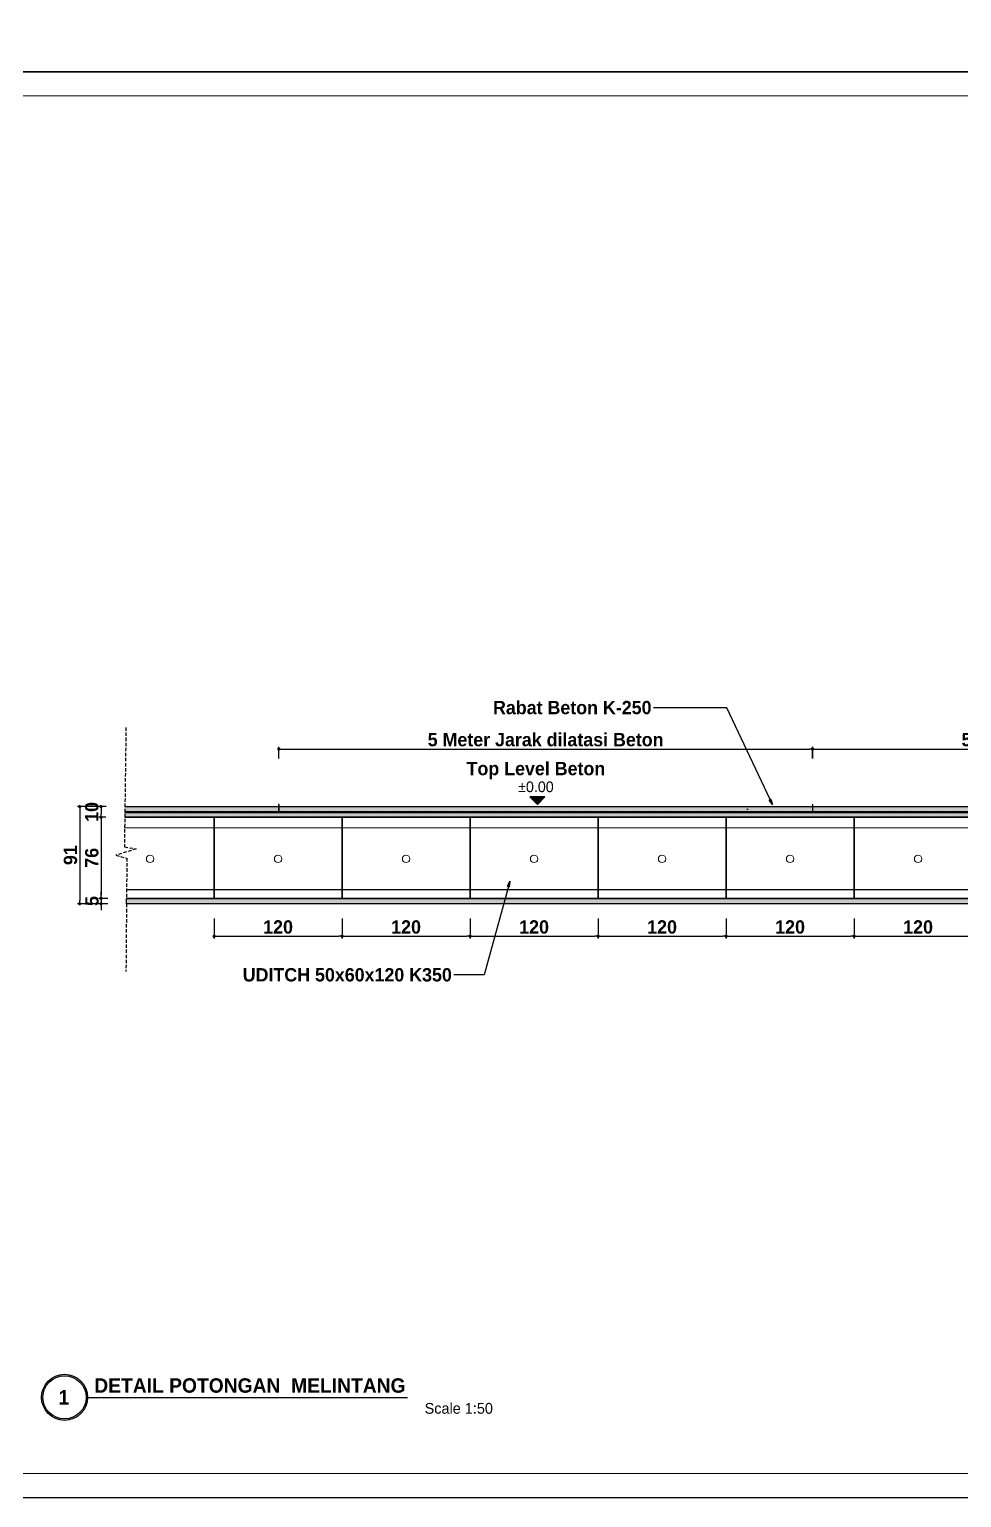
# Model space of a CAD drawing. Header units: centimetres. Extents: x -292707 to 138715, y -53922 to 66277.
# Drawn here: x 14682 to 15556, y -13009 to -11632 of the extents above; entities that cross this region are included whole.
import ezdxf
from ezdxf import colors
from ezdxf.entities.mleader import LeaderData, LeaderLine
from ezdxf.math import Vec2, Vec3

# ---------------------------------------------------------------- set-up
doc = ezdxf.new("R2010")
doc.units = ezdxf.units.CM
doc.linetypes.add('HIDDEN', pattern=[9.525, 6.35, -3.175])
for name, color, linetype in [('A-ALINE-3', 111, 'Continuous'), ('A-ALINE-4', 113, 'Continuous'), ('A-ALINE-7', 119, 'Continuous'), ('A-ANNOTATION', 144, 'Continuous'), ('A-DIM', 157, 'Continuous'), ('A-TEXT', 254, 'Continuous')]:
    doc.layers.add(name, color=color, linetype=linetype)
for name, color, linetype, lineweight, true_color in [('A-FILL-1', 250, 'Continuous', 0, 0x333333), ('A-FILL-2', 7, 'Continuous', 0, 0x4d4d4d), ('A-FILL-3', 7, 'Continuous', 0, 0x666666), ('A-FILL-7', 7, 'Continuous', 0, 0xcccccc)]:
    doc.layers.add(name, color=color, linetype=linetype, lineweight=lineweight, true_color=true_color)
doc.styles.add('Scale 50', font='GOTHICB.TTF', dxfattribs={"height": 12.5})
doc.styles.add('Scale 80', font='GOTHICB.TTF', dxfattribs={"height": 20})
doc.dimstyles.new('Scale 50', dxfattribs={"dimscale": 0, "dimtxt": 7.5, "dimasz": 3, "dimexe": 2, "dimexo": 2, "dimgap": 2, "dimtad": 1, "dimdec": 0, "dimtxsty": 'Scale 50', "dimblk": 'DOT', "dimcen": 2.5, "dimclrd": 256, "dimclre": 256, "dimclrt": 254, "dimadec": 0, "dimazin": 0, "dimtfac": 1, "dimtdec": 0, "dimtmove": 0, "dimatfit": 3, "dimldrblk": 'DOTSMALL', "dimfxl": 1, "dimtfillclr": 256, "dimlwd": -1, "dimlwe": -1, "dimarcsym": 0})

# ---------------------------------------------------------------- blocks, each defined once
blk = doc.blocks.new('jhgkjhkjhkjh')
at = {"layer": 'A-FILL-1', "ltscale": 0.25}
blk.add_lwpolyline([(-1286.611, 931.53), (-933.611, 931.53), (-933.611, 1218.53), (-1286.611, 1218.53)], close=True, dxfattribs=at)
at = {"layer": 'Defpoints'}
blk.add_lwpolyline([(-1296.611, 926.53), (-876.611, 926.53), (-876.611, 1223.53), (-1296.611, 1223.53)], close=True, dxfattribs=at)
blk = doc.blocks.new('GFDFGGFDG')
at = {"ltscale": 0.25}
blk.add_lwpolyline([(14867.5, -12200.6), (14987.5, -12200.6), (14987.5, -12276.6), (14867.5, -12276.6)], close=True, dxfattribs=at)
at = {"layer": 'A-ALINE-3', "ltscale": 0.25}
blk.add_lwpolyline([(14867.5, -12276.6), (14987.5, -12276.6), (14987.5, -12268.6), (14867.5, -12268.6)], close=True, dxfattribs=at)
at = {"layer": 'A-FILL-2'}
for p, q in [((14867.5, -12200.6), (14870.5, -12200.6)), ((14867.5, -12210.6), (14867.5, -12200.6)), ((14896, -12200.6), (14870.5, -12200.6)), ((14899, -12200.6), (14896, -12200.6)), ((14924.5, -12200.6), (14899, -12200.6)), ((14924.5, -12200.6), (14927.5, -12200.6)), ((14927.5, -12200.6), (14930.5, -12200.6)), ((14956, -12200.6), (14930.5, -12200.6)), ((14959, -12200.6), (14956, -12200.6)), ((14984.5, -12200.6), (14959, -12200.6)), ((14984.5, -12200.6), (14987.5, -12200.6)), ((14987.5, -12200.6), (14987.5, -12210.6)), ((14867.5, -12210.6), (14870.5, -12210.6)), ((14867.5, -12210.6), (14867.5, -12260.6)), ((14870.5, -12210.6), (14896, -12210.6)), ((14899, -12210.6), (14896, -12210.6)), ((14899, -12210.6), (14924.5, -12210.6)), ((14924.5, -12210.6), (14927.5, -12210.6)), ((14927.5, -12210.6), (14930.5, -12210.6)), ((14930.5, -12210.6), (14956, -12210.6)), ((14959, -12210.6), (14956, -12210.6)), ((14959, -12210.6), (14984.5, -12210.6)), ((14984.5, -12210.6), (14987.5, -12210.6)), ((14987.5, -12210.6), (14987.5, -12260.6)), ((14867.5, -12268.6), (14867.5, -12260.6)), ((14987.5, -12268.6), (14987.5, -12260.6)), ((14867.5, -12268.6), (14867.5, -12269.6)), ((14924, -12268.6), (14867.5, -12268.6)), ((14867.5, -12269.6), (14867.5, -12276.6)), ((14924, -12268.6), (14931, -12268.6)), ((14987.5, -12268.6), (14931, -12268.6)), ((14987.5, -12269.6), (14987.5, -12268.6)), ((14987.5, -12269.6), (14987.5, -12276.6)), ((14867.5, -12276.6), (14987.5, -12276.6))]:
    blk.add_line(p, q, dxfattribs=at)
at = {"layer": 'A-FILL-2', "ltscale": 0.25}
blk.add_circle((14927.5, -12239.6), 3.5, dxfattribs=at)
blk = doc.blocks.new('*U587')
at = {"layer": 'A-ANNOTATION'}
h = blk.add_hatch(color=256, dxfattribs=at)
h.dxf.hatch_style = 1
h.paths.add_polyline_path([(62379.6, 26197.9, 1), (62443.6, 26197.9, 1)])
h.paths.add_polyline_path([(62441.6, 26197.9, -1), (62381.6, 26197.9, -1)], flags=16)
blk.add_lwpolyline([(62443.6, 26197.9), (62887.8, 26197.9)], dxfattribs=at)
for radius in [32, 30]:
    blk.add_circle((62411.6, 26197.9), radius, dxfattribs=at)
blk = doc.blocks.new('A$Cee8faf8f')
at = {"layer": 'A-FILL-7'}
h = blk.add_hatch(color=256, dxfattribs=at)
h.dxf.hatch_style = 1
edge = h.paths.add_edge_path()
edge.add_arc((0.6, 0.6), 0.6, 0, 360)
at = {"layer": 'A-FILL-1', "ltscale": 0.25}
blk.add_circle((0.6, 0.6), 0.6, dxfattribs=at)
blk = doc.blocks.new('_Dot')
at = {"color": 0, "linetype": 'ByBlock', "lineweight": -2}
blk.add_line((-0.5, 0), (-1, 0), dxfattribs=at)
at = {"color": 0, "linetype": 'ByBlock', "const_width": 0.5}
blk.add_lwpolyline([(-0.25, 0, 1), (0.25, 0, 1)], format="xyb", close=True, dxfattribs=at)
blk = doc.blocks.new('*D571')
at = {"layer": 'A-DIM', "ltscale": 0.25, "transparency": 16777216}
for p, q in [((14855.1, -12466), (14855.1, -12484.5)), ((14975.1, -12466), (14975.1, -12484.5)), ((14858.1, -12482.5), (14972.1, -12482.5))]:
    blk.add_line(p, q, dxfattribs=at)
at = {"layer": 'Defpoints', "color": 0, "ltscale": 0.25, "transparency": 16777216}
for p in [(14855.1, -12464), (14975.1, -12464), (14975.1, -12482.5)]:
    blk.add_point(p, dxfattribs=at)
at = {"layer": 'A-DIM', "ltscale": 0.25, "transparency": 16777216, "xscale": 3, "yscale": 3, "zscale": 3, "rotation": 180}
blk.add_blockref('_Dot', (14855.1, -12482.5), dxfattribs=at)
at = {"layer": 'A-DIM', "ltscale": 0.25, "transparency": 16777216, "xscale": 3, "yscale": 3, "zscale": 3}
blk.add_blockref('_Dot', (14975.1, -12482.5), dxfattribs=at)
at = {"layer": 'A-DIM', "color": 254, "ltscale": 0.25, "transparency": 16777216, "insert": (14915.1, -12473.9), "char_height": 12.5, "attachment_point": 5, "style": 'Scale 50'}
blk.add_mtext('120', dxfattribs=at)
blk = doc.blocks.new('_DotSmall')
at = {"color": 0, "linetype": 'ByBlock', "const_width": 0.5}
blk.add_lwpolyline([(-0.0625, 0, 1), (0.0625, 0, 1)], format="xyb", close=True, dxfattribs=at)
blk = doc.blocks.new('*D572')
at = {"layer": 'A-DIM', "ltscale": 5, "transparency": 16777216}
for p, q in [((14975.1, -12466), (14975.1, -12484.5)), ((15095.1, -12466), (15095.1, -12484.5)), ((14978.1, -12482.5), (15092.1, -12482.5))]:
    blk.add_line(p, q, dxfattribs=at)
at = {"layer": 'Defpoints', "color": 0, "ltscale": 5, "transparency": 16777216}
for p in [(14975.1, -12464), (15095.1, -12464), (15095.1, -12482.5)]:
    blk.add_point(p, dxfattribs=at)
at = {"layer": 'A-DIM', "ltscale": 5, "transparency": 16777216, "xscale": 3, "yscale": 3, "zscale": 3, "rotation": 180}
blk.add_blockref('_Dot', (14975.1, -12482.5), dxfattribs=at)
at = {"layer": 'A-DIM', "ltscale": 5, "transparency": 16777216, "xscale": 3, "yscale": 3, "zscale": 3}
blk.add_blockref('_Dot', (15095.1, -12482.5), dxfattribs=at)
at = {"layer": 'A-DIM', "color": 254, "ltscale": 5, "transparency": 16777216, "insert": (15035.1, -12473.9), "char_height": 12.5, "attachment_point": 5, "style": 'Scale 50'}
blk.add_mtext('120', dxfattribs=at)
blk = doc.blocks.new('*D573')
at = {"layer": 'A-DIM', "ltscale": 5, "transparency": 16777216}
for p, q in [((15095.1, -12466), (15095.1, -12484.5)), ((15215.1, -12466), (15215.1, -12484.5)), ((15098.1, -12482.5), (15212.1, -12482.5))]:
    blk.add_line(p, q, dxfattribs=at)
at = {"layer": 'Defpoints', "color": 0, "ltscale": 5, "transparency": 16777216}
for p in [(15095.1, -12464), (15215.1, -12464), (15215.1, -12482.5)]:
    blk.add_point(p, dxfattribs=at)
at = {"layer": 'A-DIM', "ltscale": 5, "transparency": 16777216, "xscale": 3, "yscale": 3, "zscale": 3, "rotation": 180}
blk.add_blockref('_Dot', (15095.1, -12482.5), dxfattribs=at)
at = {"layer": 'A-DIM', "ltscale": 5, "transparency": 16777216, "xscale": 3, "yscale": 3, "zscale": 3}
blk.add_blockref('_Dot', (15215.1, -12482.5), dxfattribs=at)
at = {"layer": 'A-DIM', "color": 254, "ltscale": 5, "transparency": 16777216, "insert": (15155.1, -12473.9), "char_height": 12.5, "attachment_point": 5, "style": 'Scale 50'}
blk.add_mtext('120', dxfattribs=at)
blk = doc.blocks.new('*D574')
at = {"layer": 'A-DIM', "ltscale": 5, "transparency": 16777216}
for p, q in [((15215.1, -12466), (15215.1, -12484.5)), ((15335.1, -12466), (15335.1, -12484.5)), ((15218.1, -12482.5), (15332.1, -12482.5))]:
    blk.add_line(p, q, dxfattribs=at)
at = {"layer": 'Defpoints', "color": 0, "ltscale": 5, "transparency": 16777216}
for p in [(15215.1, -12464), (15335.1, -12464), (15335.1, -12482.5)]:
    blk.add_point(p, dxfattribs=at)
at = {"layer": 'A-DIM', "ltscale": 5, "transparency": 16777216, "xscale": 3, "yscale": 3, "zscale": 3, "rotation": 180}
blk.add_blockref('_Dot', (15215.1, -12482.5), dxfattribs=at)
at = {"layer": 'A-DIM', "ltscale": 5, "transparency": 16777216, "xscale": 3, "yscale": 3, "zscale": 3}
blk.add_blockref('_Dot', (15335.1, -12482.5), dxfattribs=at)
at = {"layer": 'A-DIM', "color": 254, "ltscale": 5, "transparency": 16777216, "insert": (15275.1, -12473.9), "char_height": 12.5, "attachment_point": 5, "style": 'Scale 50'}
blk.add_mtext('120', dxfattribs=at)
blk = doc.blocks.new('*D575')
at = {"layer": 'A-DIM', "ltscale": 5, "transparency": 16777216}
for p, q in [((15335.1, -12466), (15335.1, -12484.5)), ((15455.1, -12466), (15455.1, -12484.5)), ((15338.1, -12482.5), (15452.1, -12482.5))]:
    blk.add_line(p, q, dxfattribs=at)
at = {"layer": 'Defpoints', "color": 0, "ltscale": 5, "transparency": 16777216}
for p in [(15335.1, -12464), (15455.1, -12464), (15455.1, -12482.5)]:
    blk.add_point(p, dxfattribs=at)
at = {"layer": 'A-DIM', "ltscale": 5, "transparency": 16777216, "xscale": 3, "yscale": 3, "zscale": 3, "rotation": 180}
blk.add_blockref('_Dot', (15335.1, -12482.5), dxfattribs=at)
at = {"layer": 'A-DIM', "ltscale": 5, "transparency": 16777216, "xscale": 3, "yscale": 3, "zscale": 3}
blk.add_blockref('_Dot', (15455.1, -12482.5), dxfattribs=at)
at = {"layer": 'A-DIM', "color": 254, "ltscale": 5, "transparency": 16777216, "insert": (15395.1, -12473.9), "char_height": 12.5, "attachment_point": 5, "style": 'Scale 50'}
blk.add_mtext('120', dxfattribs=at)
blk = doc.blocks.new('*D576')
at = {"layer": 'A-DIM', "ltscale": 5, "transparency": 16777216}
for p, q in [((15455.1, -12466), (15455.1, -12484.5)), ((15575.1, -12466), (15575.1, -12484.5)), ((15458.1, -12482.5), (15572.1, -12482.5))]:
    blk.add_line(p, q, dxfattribs=at)
at = {"layer": 'Defpoints', "color": 0, "ltscale": 5, "transparency": 16777216}
for p in [(15455.1, -12464), (15575.1, -12464), (15575.1, -12482.5)]:
    blk.add_point(p, dxfattribs=at)
at = {"layer": 'A-DIM', "ltscale": 5, "transparency": 16777216, "xscale": 3, "yscale": 3, "zscale": 3, "rotation": 180}
blk.add_blockref('_Dot', (15455.1, -12482.5), dxfattribs=at)
at = {"layer": 'A-DIM', "ltscale": 5, "transparency": 16777216, "xscale": 3, "yscale": 3, "zscale": 3}
blk.add_blockref('_Dot', (15575.1, -12482.5), dxfattribs=at)
at = {"layer": 'A-DIM', "color": 254, "ltscale": 5, "transparency": 16777216, "insert": (15515.1, -12473.9), "char_height": 12.5, "attachment_point": 5, "style": 'Scale 50'}
blk.add_mtext('120', dxfattribs=at)
blk = doc.blocks.new('*D581')
at = {"layer": 'A-DIM', "ltscale": 5, "transparency": 16777216}
for p, q in [((14915.8, -12315.9), (14915.8, -12305)), ((14918.8, -12307), (15413, -12307)), ((15416, -12315.9), (15416, -12305))]:
    blk.add_line(p, q, dxfattribs=at)
at = {"layer": 'Defpoints', "color": 0, "ltscale": 5, "transparency": 16777216}
for p in [(15416, -12307), (14915.8, -12317.9), (15416, -12317.9)]:
    blk.add_point(p, dxfattribs=at)
at = {"layer": 'A-DIM', "ltscale": 5, "transparency": 16777216, "xscale": 3, "yscale": 3, "zscale": 3, "rotation": 180}
blk.add_blockref('_Dot', (14915.8, -12307), dxfattribs=at)
at = {"layer": 'A-DIM', "ltscale": 5, "transparency": 16777216, "xscale": 3, "yscale": 3, "zscale": 3}
blk.add_blockref('_Dot', (15416, -12307), dxfattribs=at)
at = {"layer": 'A-DIM', "color": 254, "ltscale": 5, "transparency": 16777216, "insert": (15165.9, -12298.3), "char_height": 12.5, "width": 259.105, "attachment_point": 5, "style": 'Scale 50'}
blk.add_mtext('5 Meter Jarak dilatasi Beton', dxfattribs=at)
blk = doc.blocks.new('*D582')
at = {"layer": 'A-DIM', "ltscale": 5, "transparency": 16777216}
for p, q in [((15416.3, -12315.9), (15416.3, -12305)), ((15419.3, -12307), (15913.5, -12307)), ((15916.5, -12315.9), (15916.5, -12305))]:
    blk.add_line(p, q, dxfattribs=at)
at = {"layer": 'Defpoints', "color": 0, "ltscale": 5, "transparency": 16777216}
for p in [(15916.5, -12307), (15416.3, -12317.9), (15916.5, -12317.9)]:
    blk.add_point(p, dxfattribs=at)
at = {"layer": 'A-DIM', "ltscale": 5, "transparency": 16777216, "xscale": 3, "yscale": 3, "zscale": 3, "rotation": 180}
blk.add_blockref('_Dot', (15416.3, -12307), dxfattribs=at)
at = {"layer": 'A-DIM', "ltscale": 5, "transparency": 16777216, "xscale": 3, "yscale": 3, "zscale": 3}
blk.add_blockref('_Dot', (15916.5, -12307), dxfattribs=at)
at = {"layer": 'A-DIM', "color": 254, "ltscale": 5, "transparency": 16777216, "insert": (15666.4, -12298.3), "char_height": 12.5, "width": 292.56, "attachment_point": 5, "style": 'Scale 50'}
blk.add_mtext('5 Meter Jarak dilatasi Beton', dxfattribs=at)
blk = doc.blocks.new('A$Cb77c0ee4')
at = {"layer": 'A-ANNOTATION'}
h = blk.add_hatch(color=256, dxfattribs=at)
h.dxf.hatch_style = 1
h.paths.add_polyline_path([(3, 1.5), (0, 1.5), (1.5, 0)])
edge = h.paths.add_edge_path(flags=17)
edge.add_line((3, 1.5), (0, 1.5))
for points in [[(3, 1.5), (0, 1.5)], [(3, 1.5), (0, 1.5), (1.5, 0), (3, 1.5)]]:
    blk.add_lwpolyline(points, dxfattribs=at)
blk = doc.blocks.new('_Closed')
at = {"color": 0, "linetype": 'ByBlock', "lineweight": -2}
for p, q in [((-1, 0.17), (0, 0)), ((-1, 0.17), (-1, -0.17)), ((0, 0), (-1, -0.17)), ((0, 0), (-1, 0))]:
    blk.add_line(p, q, dxfattribs=at)
blk = doc.blocks.new('*D583')
at = {"layer": 'A-DIM', "ltscale": 5, "transparency": 16777216}
for p, q in [((14753.9, -12361), (14747.1, -12361)), ((14753.7, -12371), (14747.1, -12371)), ((14749.1, -12364), (14749.1, -12368))]:
    blk.add_line(p, q, dxfattribs=at)
at = {"layer": 'Defpoints', "color": 0, "ltscale": 5, "transparency": 16777216}
for p in [(14749.1, -12371), (14755.7, -12371), (14755.9, -12361)]:
    blk.add_point(p, dxfattribs=at)
at = {"layer": 'A-DIM', "ltscale": 5, "transparency": 16777216, "xscale": 3, "yscale": 3, "zscale": 3}
for p, rotation in [((14749.1, -12361), 90), ((14749.1, -12371), 270)]:
    blk.add_blockref('_Dot', p, dxfattribs=dict(at, rotation=rotation))
at = {"layer": 'A-DIM', "color": 254, "ltscale": 5, "transparency": 16777216, "insert": (14740.5, -12366), "char_height": 12.5, "attachment_point": 5, "rotation": 90, "style": 'Scale 50'}
blk.add_mtext('10', dxfattribs=at)
blk = doc.blocks.new('*D584')
at = {"layer": 'A-DIM', "ltscale": 5, "transparency": 16777216}
for p, q in [((14753.7, -12371), (14747.1, -12371)), ((14749.1, -12374), (14749.1, -12444)), ((14755.4, -12447), (14747.1, -12447))]:
    blk.add_line(p, q, dxfattribs=at)
at = {"layer": 'Defpoints', "color": 0, "ltscale": 5, "transparency": 16777216}
for p in [(14755.7, -12371), (14749.1, -12447), (14757.4, -12447)]:
    blk.add_point(p, dxfattribs=at)
at = {"layer": 'A-DIM', "ltscale": 5, "transparency": 16777216, "xscale": 3, "yscale": 3, "zscale": 3}
for p, rotation in [((14749.1, -12371), 90), ((14749.1, -12447), 270)]:
    blk.add_blockref('_Dot', p, dxfattribs=dict(at, rotation=rotation))
at = {"layer": 'A-DIM', "color": 254, "ltscale": 5, "transparency": 16777216, "insert": (14740.5, -12409), "char_height": 12.5, "attachment_point": 5, "rotation": 90, "style": 'Scale 50'}
blk.add_mtext('76', dxfattribs=at)
blk = doc.blocks.new('*D585')
at = {"layer": 'A-DIM', "ltscale": 5, "transparency": 16777216}
for p, q in [((14749.1, -12444), (14749.1, -12441)), ((14755.4, -12447), (14747.1, -12447)), ((14755.4, -12452), (14747.1, -12452)), ((14749.1, -12447), (14749.1, -12452)), ((14749.1, -12455), (14749.1, -12458))]:
    blk.add_line(p, q, dxfattribs=at)
at = {"layer": 'Defpoints', "color": 0, "ltscale": 5, "transparency": 16777216}
for p in [(14749.1, -12452), (14757.4, -12447), (14757.4, -12452)]:
    blk.add_point(p, dxfattribs=at)
at = {"layer": 'A-DIM', "ltscale": 5, "transparency": 16777216, "xscale": 3, "yscale": 3, "zscale": 3}
for p, rotation in [((14749.1, -12447), 270), ((14749.1, -12452), 90)]:
    blk.add_blockref('_Dot', p, dxfattribs=dict(at, rotation=rotation))
at = {"layer": 'A-DIM', "color": 254, "ltscale": 5, "transparency": 16777216, "insert": (14740.7, -12449.5), "char_height": 12.5, "attachment_point": 5, "rotation": 90, "style": 'Scale 50'}
blk.add_mtext('5', dxfattribs=at)
blk = doc.blocks.new('*D586')
at = {"layer": 'A-DIM', "ltscale": 5, "transparency": 16777216}
for p, q in [((14753.9, -12361), (14727.1, -12361)), ((14729.1, -12364), (14729.1, -12449)), ((14753.9, -12452), (14727.1, -12452))]:
    blk.add_line(p, q, dxfattribs=at)
at = {"layer": 'Defpoints', "color": 0, "ltscale": 5, "transparency": 16777216}
for p in [(14755.9, -12361), (14729.1, -12452), (14755.9, -12452)]:
    blk.add_point(p, dxfattribs=at)
at = {"layer": 'A-DIM', "ltscale": 5, "transparency": 16777216, "xscale": 3, "yscale": 3, "zscale": 3}
for p, rotation in [((14729.1, -12361), 90), ((14729.1, -12452), 270)]:
    blk.add_blockref('_Dot', p, dxfattribs=dict(at, rotation=rotation))
at = {"layer": 'A-DIM', "color": 254, "ltscale": 5, "transparency": 16777216, "insert": (14720.5, -12406.5), "char_height": 12.5, "attachment_point": 5, "rotation": 90, "style": 'Scale 50'}
blk.add_mtext('91', dxfattribs=at)

msp = doc.modelspace()

# ---------------------------------------------------------------- hatches: boundary and pattern name
at = {"ltscale": 5}
h = msp.add_hatch(dxfattribs=at)
h.set_pattern_fill('ANGLE', color=256)
h.set_pattern_definition([(0, (-177.572, 0), (0, 6.985), [5.08, -1.905]), (90, (-177.572, 0), (-6.985, 4e-16), [5.08, -1.905])])
h.paths.add_polyline_path([(15355.1, -12371), (15355.6, -12371), (15355.6, -12359), (15355.1, -12359)])
at = {"layer": 'A-FILL-2'}
h = msp.add_hatch(color=256, dxfattribs=at)
h.dxf.hatch_style = 1
h.paths.add_polyline_path([(14915.5, -12365), (14916, -12365), (14916, -12359), (14915.5, -12359)])
h = msp.add_hatch(color=256, dxfattribs=at)
h.dxf.hatch_style = 1
h.paths.add_polyline_path([(15416, -12365), (15416.5, -12365), (15416.5, -12359), (15416, -12359)])
at = {"layer": 'A-FILL-3', "ltscale": 0.25}
h = msp.add_hatch(dxfattribs=at)
h.set_pattern_fill('AR-CONC', color=256, scale=0.09)
h.set_pattern_definition([(50, (-34984.906, 28055.769), (16.3966202, -1.4345177), [1.7145, -18.8595]), (355, (-34984.906, 28055.77), (-3.171908, 17.195116), [1.3716, -15.0876526]), (100.451445, (-34983.54, 28055.65), (13.2247122, 15.7605977), [1.457101, -16.028122]), (46.1842, (-34984.906, 28060.341), (24.3971137, -3.7838095), [2.57175, -28.28925]), (96.635558, (-34982.873, 28060.026), (21.366372, 22.268351), [2.185652, -24.042205]), (351.18415, (-34984.906, 28060.34), (21.366372, 22.268351), [2.057397, -22.631376]), (21, (-34982.62, 28059.198), (13.6452952, -9.2038678), [1.7145, -18.8595]), (326, (-34982.62, 28059.198), (5.5621826, 16.576917), [1.3716, -15.0876]), (71.451445, (-34981.483, 28058.431), (19.2074777, 7.3730492), [1.457101, -16.0280944]), (37.5, (-34984.906, 28055.769), (0.2779743, 7.6099535), [0, -14.90472, 0, -15.3162, 0, -15.14475]), (7.5, (-34984.906, 28055.769), (6.0137696, 9.0162517), [0, -8.73252, 0, -14.56182, 0, -5.77215]), (327.5, (-34990.004, 28055.769), (12.20315357, -0.51558696), [0, -5.715, 0, -17.8308, 0, -23.6601]), (317.5, (-34992.29, 28055.769), (13.3316263, 2.2883842), [0, -7.4295, 0, -11.84148, 0, -16.8021])])
h.paths.add_polyline_path([(16143.2, -12371), (16143.4, -12361), (14771.5, -12361), (14771.4, -12371)])
at = {"layer": 'A-FILL-7'}
h = msp.add_hatch(color=256, dxfattribs=at)
h.dxf.hatch_style = 1
h.paths.add_polyline_path([(16143.3, -12366.5), (16143.3, -12366), (14771.4, -12366), (14771.4, -12366.6)])

# ---------------------------------------------------------------- linework, layer by layer
at = {"ltscale": 0.25}
msp.add_lwpolyline([(14771.4, -12371), (14855.1, -12371), (14855.1, -12447), (14773, -12447)], dxfattribs=at)
at = {"layer": 'A-ALINE-3', "ltscale": 0.25}
msp.add_lwpolyline([(14773, -12447), (14855.1, -12447), (14855.1, -12439), (14773.1, -12439)], dxfattribs=at)
at = {"layer": 'A-ALINE-7', "ltscale": 5}
for points in [[(14915.5, -12365), (14916, -12365), (14916, -12359), (14915.5, -12359)], [(15416, -12365), (15416.5, -12365), (15416.5, -12359), (15416, -12359)]]:
    msp.add_lwpolyline(points, close=True, dxfattribs=at)
at = {"layer": 'A-FILL-2'}
for p, q in [((14792.1, -12371), (14771.4, -12371)), ((14792.1, -12371), (14795.1, -12371)), ((14795.1, -12371), (14798.1, -12371)), ((14823.6, -12371), (14798.1, -12371)), ((14826.6, -12371), (14823.6, -12371)), ((14852.1, -12371), (14826.6, -12371)), ((14852.1, -12371), (14855.1, -12371)), ((14855.1, -12371), (14855.1, -12381)), ((14771.2, -12381), (14792.1, -12381)), ((14792.1, -12381), (14795.1, -12381)), ((14795.1, -12381), (14798.1, -12381)), ((14798.1, -12381), (14823.6, -12381)), ((14826.6, -12381), (14823.6, -12381)), ((14826.6, -12381), (14852.1, -12381)), ((14852.1, -12381), (14855.1, -12381)), ((14855.1, -12381), (14855.1, -12431)), ((14791.6, -12439), (14773.1, -12439)), ((14791.6, -12439), (14798.6, -12439)), ((14855.1, -12439), (14798.6, -12439)), ((14855.1, -12439), (14855.1, -12431)), ((14855.1, -12440), (14855.1, -12439)), ((14855.1, -12440), (14855.1, -12447)), ((14773, -12447), (14855.1, -12447))]:
    msp.add_line(p, q, dxfattribs=at)
at = {"layer": 'A-FILL-2', "ltscale": 0.25}
msp.add_circle((14795.1, -12410), 3.5, dxfattribs=at)
at = {"layer": 'A-TEXT', "linetype": 'HIDDEN', "ltscale": 0.5}
msp.add_lwpolyline([(14772.5, -12286.8), (14771, -12398.6), (14782.1, -12400.7), (14762.9, -12406.6), (14773.3, -12409.3), (14772.5, -12515.5)], dxfattribs=at)
at = {"layer": 'A-TEXT', "ltscale": 0.25}
for points in [[(16143.3, -12366), (14771.4, -12366)], [(14771.4, -12366.6), (16143.3, -12366.5)], [(16143.2, -12370.9), (14771.4, -12371)], [(16143.2, -12370.9), (14771.4, -12371)], [(14771.5, -12361), (16143.4, -12361)]]:
    msp.add_lwpolyline(points, dxfattribs=at)

# ---------------------------------------------------------------- block references
at = {"ltscale": 0.25, "xscale": 4.711602529588466, "yscale": 4.711602529588466, "zscale": 4.711602529588466}
msp.add_blockref('A$Cb77c0ee4', (15151.1, -12359), dxfattribs=at)
for p in [(-12.4, -170.4), (107.6, -170.4), (227.6, -170.4), (347.6, -170.4), (467.6, -170.4), (587.6, -170.4)]:
    msp.add_blockref('GFDFGGFDG', p)
at = {"layer": 'A-ALINE-7', "ltscale": 0.25, "xscale": 0.4999999999995392, "yscale": 0.4999999999995392, "zscale": 0.4999999999995392}
for p in [(14773.8, -12366), (14788.8, -12366), (14803.8, -12366), (14818.8, -12366), (14833.8, -12366), (14848.8, -12366), (14863.8, -12366), (14878.8, -12366), (14893.8, -12366), (14908.8, -12366), (14923.8, -12366), (14938.8, -12366), (14953.8, -12366), (14968.8, -12366), (14983.8, -12366), (14998.8, -12366), (15013.8, -12366), (15028.8, -12366), (15043.8, -12366), (15058.8, -12366), (15073.8, -12366), (15088.8, -12366), (15103.8, -12366), (15118.8, -12366), (15133.8, -12366), (15148.8, -12366), (15163.8, -12366), (15178.8, -12366), (15193.8, -12366), (15208.8, -12366), (15223.8, -12366), (15238.8, -12366), (15253.8, -12366), (15268.8, -12366), (15283.8, -12366), (15298.8, -12366), (15313.8, -12366), (15328.8, -12366), (15343.8, -12366), (15358.8, -12366), (15373.8, -12366), (15388.8, -12366), (15403.8, -12366), (15418.8, -12366), (15433.8, -12366), (15448.8, -12366), (15463.8, -12366), (15478.8, -12366), (15493.8, -12366), (15508.8, -12366), (15523.8, -12366), (15538.8, -12366), (15553.8, -12366)]:
    msp.add_blockref('A$Cee8faf8f', p, dxfattribs=at)
at = {"layer": 'A-TEXT'}
for name, p, xscale, yscale, zscale in [('jhgkjhkjhkjh', (32164.4, -25570.2), 15, 15, 15), ('jhgkjhkjhkjh', (20440, -17178.1), 4.5, 4.5, 4.5), ('*U587', (-27412.9, -30598.3), 0.6749999999999999, 0.6749999999999999, 0.6749999999999999)]:
    msp.add_blockref(name, p, dxfattribs=dict(at, xscale=xscale, yscale=yscale, zscale=zscale))

# ---------------------------------------------------------------- texts
at = {"ltscale": 0.25, "attachment_point": 5, "style": 'Scale 50'}
for s, insert, char_height in [('Top Level Beton', (15156.8, -12327.2), 12.5), ('{\\fCentury Gothic|b0|i0|c0|p34;%%P0.00}', (15156.8, -12342.5), 10)]:
    msp.add_mtext_dynamic_manual_height_columns(s, width=146.541, gutter_width=62.5, heights=[0], dxfattribs=dict(at, insert=insert, char_height=char_height))
at = {"layer": 'A-TEXT', "ltscale": 0.25, "style": 'Scale 80'}
for s, width, insert, char_height, attachment_point in [('1', 41.85, (14714.3, -12914.7), 13.5, 5), ('DETAIL POTONGAN  MELINTANG', 425.871, (15034.6, -12903.7), 13.5, 6), ('{\\fCentury Gothic|b0|i0|c0|p34;Scale 1:50}', 366.088, (15116.5, -12925.1), 10.125, 6)]:
    msp.add_mtext_dynamic_manual_height_columns(s, width=width, gutter_width=50.6, heights=[0], dxfattribs=dict(at, insert=insert, char_height=char_height, attachment_point=attachment_point))

# ---------------------------------------------------------------- dimensions: what is measured, and where the dimension line sits
at = {"layer": 'A-DIM', "ltscale": 5}
for base, p1, p2, picture, middle in [((15416, -12307), (14915.8, -12317.9), (15416, -12317.9), '*D581', (15165.9, -12298.3)), ((15916.5, -12307), (15416.3, -12317.9), (15916.5, -12317.9), '*D582', (15666.4, -12298.3))]:
    dim = msp.add_linear_dim(base=base, p1=p1, p2=p2, text='5 Meter Jarak dilatasi Beton', dimstyle='Scale 50', override={"dimscale": 1}, dxfattribs=at)
    dim.commit()
    dim.dimension.update_dxf_attribs({"geometry": picture, "text_midpoint": middle})
for base, p1, p2, override, picture, middle in [((14749.1, -12371), (14755.9, -12361), (14755.7, -12371), {"dimscale": 1}, '*D583', (14749.1, -12366)), ((14749.1, -12452), (14757.4, -12447), (14757.4, -12452), {"dimscale": 1, "dimtmove": 1}, '*D585', (14749.1, -12449.5))]:
    dim = msp.add_linear_dim(base=base, p1=p1, p2=p2, angle=90, dimstyle='Scale 50', override=override, dxfattribs=at)
    dim.commit()
    dim.dimension.update_dxf_attribs({"geometry": picture, "text_midpoint": middle, "dimtype": 160})
for base, p1, p2, override, picture, middle in [((14729.1, -12452), (14755.9, -12361), (14755.9, -12452), {"dimscale": 1}, '*D586', (14720.5, -12406.5)), ((14749.1, -12447), (14755.7, -12371), (14757.4, -12447), {"dimscale": 1, "dimtmove": 1}, '*D584', (14740.5, -12409))]:
    dim = msp.add_linear_dim(base=base, p1=p1, p2=p2, angle=90, dimstyle='Scale 50', override=override, dxfattribs=at)
    dim.commit()
    dim.dimension.update_dxf_attribs({"geometry": picture, "text_midpoint": middle})
at = {"layer": 'A-DIM', "ltscale": 0.25}
dim = msp.add_linear_dim(base=(14975.1, -12482.5), p1=(14855.1, -12464), p2=(14975.1, -12464), dimstyle='Scale 50', override={"dimscale": 1}, dxfattribs=at)
dim.commit()
dim.dimension.update_dxf_attribs({"geometry": '*D571', "text_midpoint": (14915.1, -12473.9)})
at = {"layer": 'A-DIM', "ltscale": 5}
for base, p1, p2, picture, middle in [((15095.1, -12482.5), (14975.1, -12464), (15095.1, -12464), '*D572', (15035.1, -12473.9)), ((15215.1, -12482.5), (15095.1, -12464), (15215.1, -12464), '*D573', (15155.1, -12473.9)), ((15335.1, -12482.5), (15215.1, -12464), (15335.1, -12464), '*D574', (15275.1, -12473.9)), ((15455.1, -12482.5), (15335.1, -12464), (15455.1, -12464), '*D575', (15395.1, -12473.9)), ((15575.1, -12482.5), (15455.1, -12464), (15575.1, -12464), '*D576', (15515.1, -12473.9))]:
    dim = msp.add_linear_dim(base=base, p1=p1, p2=p2, dimstyle='Scale 50', override={"dimscale": 1, "dimtmove": 1}, dxfattribs=at)
    dim.commit()
    dim.dimension.update_dxf_attribs({"geometry": picture, "text_midpoint": middle})

# ---------------------------------------------------------------- leaders
at = {"ltscale": 0.25}
ml = msp.add_multileader_mtext('Standard', dxfattribs=at)
ml.set_content('Rabat Beton K-250', color=254, style='Scale 50')
ml.set_leader_properties(color=256, linetype='ByLayer', lineweight=-1)
ml.set_arrow_properties(name='CLOSED')
ml.build(insert=Vec2(0, 0))
ml.multileader.update_dxf_attribs({"dogleg_length": 29.3, "arrow_head_size": 5})
ctx = ml.context
ctx.base_point, ctx.char_height, ctx.arrow_head_size, ctx.plane_origin = Vec3(15110.4, -12268.3), 12.5, 5, Vec3(15378.5, -12359)
ctx.text_align_type = 2
notes = []
notes.append((ctx, [(0, (1, 1, 0), (15335.7, -12268.3), (-1, 0), 68.5, [(0, [(15378.5, -12359)], 0, [])])]))
ctx.mtext.insert, ctx.mtext.alignment, ctx.mtext.flow_direction = Vec3(15265.2, -12261.9), 3, 5
ml = msp.add_multileader_mtext('Standard', dxfattribs=at)
ml.set_content('UDITCH 50x60x120 K350', color=254, style='Scale 50')
ml.set_leader_properties(color=256, linetype='ByLayer', lineweight=-1)
ml.set_arrow_properties(name='CLOSED')
ml.build(insert=Vec2(0, 0))
ml.multileader.update_dxf_attribs({"dogleg_length": 29.3, "arrow_head_size": 5})
ctx = ml.context
ctx.base_point, ctx.char_height, ctx.arrow_head_size, ctx.plane_origin = Vec3(14879.4, -12518.8), 12.5, 5, Vec3(15132.4, -12446.9)
ctx.text_align_type = 2
notes.append((ctx, [(0, (1, 1, 0), (15108.2, -12518.8), (-1, 0), 28.2, [(0, [(15132.4, -12431)], 0, [])])]))
ctx.mtext.insert, ctx.mtext.alignment, ctx.mtext.flow_direction = Vec3(15078, -12512.4), 3, 5
for ctx, leaders in notes:
    for number, flags, end, landing, length, lines in leaders:
        leader = LeaderData()
        leader.index, (leader.has_last_leader_line, leader.has_dogleg_vector, leader.attachment_direction) = number, flags
        leader.last_leader_point, leader.dogleg_vector, leader.dogleg_length = Vec3(end), Vec3(landing), length
        for number, points, colour, breaks in lines:
            line = LeaderLine()
            line.index, line.vertices, line.color, line.breaks = number, Vec3.list(points), colors.encode_raw_color(colour), breaks
            leader.lines.append(line)
        ctx.leaders.append(leader)

# ---------------------------------------------------------------- next in the draw order: wipeouts: each hides what was drawn before it
msp.add_wipeout([(14773, -12447), (14773, -12452), (14837, -12452), (14837, -12447), (14773, -12447), (14773, -12452)])

# ---------------------------------------------------------------- next in the draw order: hatches: boundary and pattern name
h = msp.add_hatch()
h.set_pattern_fill('AR-SAND', color=256, scale=0.05)
h.paths.add_polyline_path([(14775.8, -12447), (14834.3, -12447), (14837, -12447), (16144.9, -12447), (16144.9, -12452.1), (14773, -12452), (14773, -12447)])

# ---------------------------------------------------------------- next in the draw order: linework, layer by layer
at = {"layer": 'A-ALINE-4', "ltscale": 0.25}
msp.add_lwpolyline([(14775.8, -12447), (14834.3, -12447), (14837, -12447), (16144.9, -12447), (16144.9, -12452.1), (14773, -12452), (14773, -12447), (14775.8, -12447)], dxfattribs=at)

doc.saveas('drawing.dxf')
